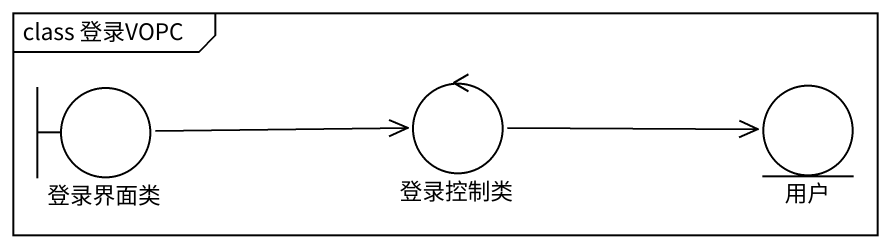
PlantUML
@startuml
mainframe class 登录VOPC
boundary 登录界面类
control 登录控制类
entity 用户
登录界面类 -right-> 登录控制类
登录控制类 -right-> 用户
@enduml
